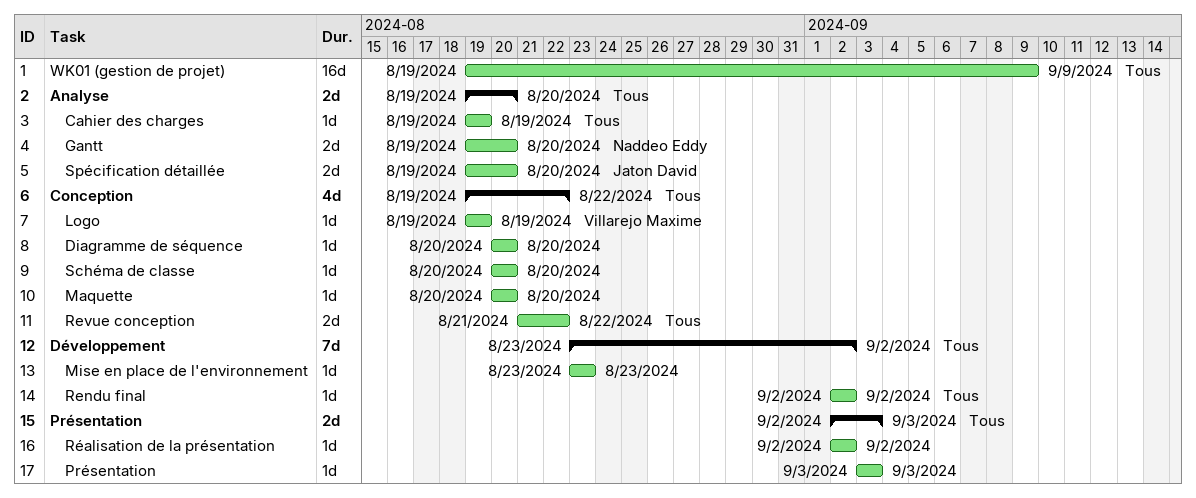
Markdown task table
| ID | Level | Task | Duration | Start | Finish | Resources |
|---|---|---|---|---|---|---|
| 1 | 1 | WK01 (gestion de projet) | 16d | 2024-08-19 | 2024-09-09 | Tous |
| 2 | 1 | **Analyse** | 2d | 2024-08-19 | 2024-08-20 | Tous |
| 3 | 2 | Cahier des charges | 1d | 2024-08-19 | 2024-08-19 | Tous |
| 4 | 2 | Gantt | 2d | 2024-08-19 | 2024-08-20 | Naddeo Eddy |
| 5 | 2 | Spécification détaillée | 2d | 2024-08-19 | 2024-08-20 | Jaton David |
| 6 | 1 | **Conception** | 4d | 2024-08-19 | 2024-08-22 | Tous |
| 7 | 2 | Logo | 1d | 2024-08-19 | 2024-08-19 | Villarejo Maxime |
| 8 | 2 | Diagramme de séquence | 1d | 2024-08-20 | 2024-08-20 |  |
| 9 | 2 | Schéma de classe | 1d | 2024-08-20 | 2024-08-20 |  |
| 10 | 2 | Maquette | 1d | 2024-08-20 | 2024-08-20 |  |
| 11 | 2 | Revue conception | 2d | 2024-08-21 | 2024-08-22 | Tous |
| 12 | 1 | **Développement** | 7d | 2024-08-23 | 2024-09-02 | Tous |
| 13 | 2 | Mise en place de l'environnement | 1d | 2024-08-23 | 2024-08-23 |  |
| 14 | 2 | Rendu final | 1d | 2024-09-02 | 2024-09-02 | Tous |
| 15 | 1 | **Présentation** | 2d | 2024-09-02 | 2024-09-03 | Tous |
| 16 | 2 | Réalisation de la présentation | 1d | 2024-09-02 | 2024-09-02 |  |
| 17 | 2 | Présentation | 1d | 2024-09-03 | 2024-09-03 |  |
